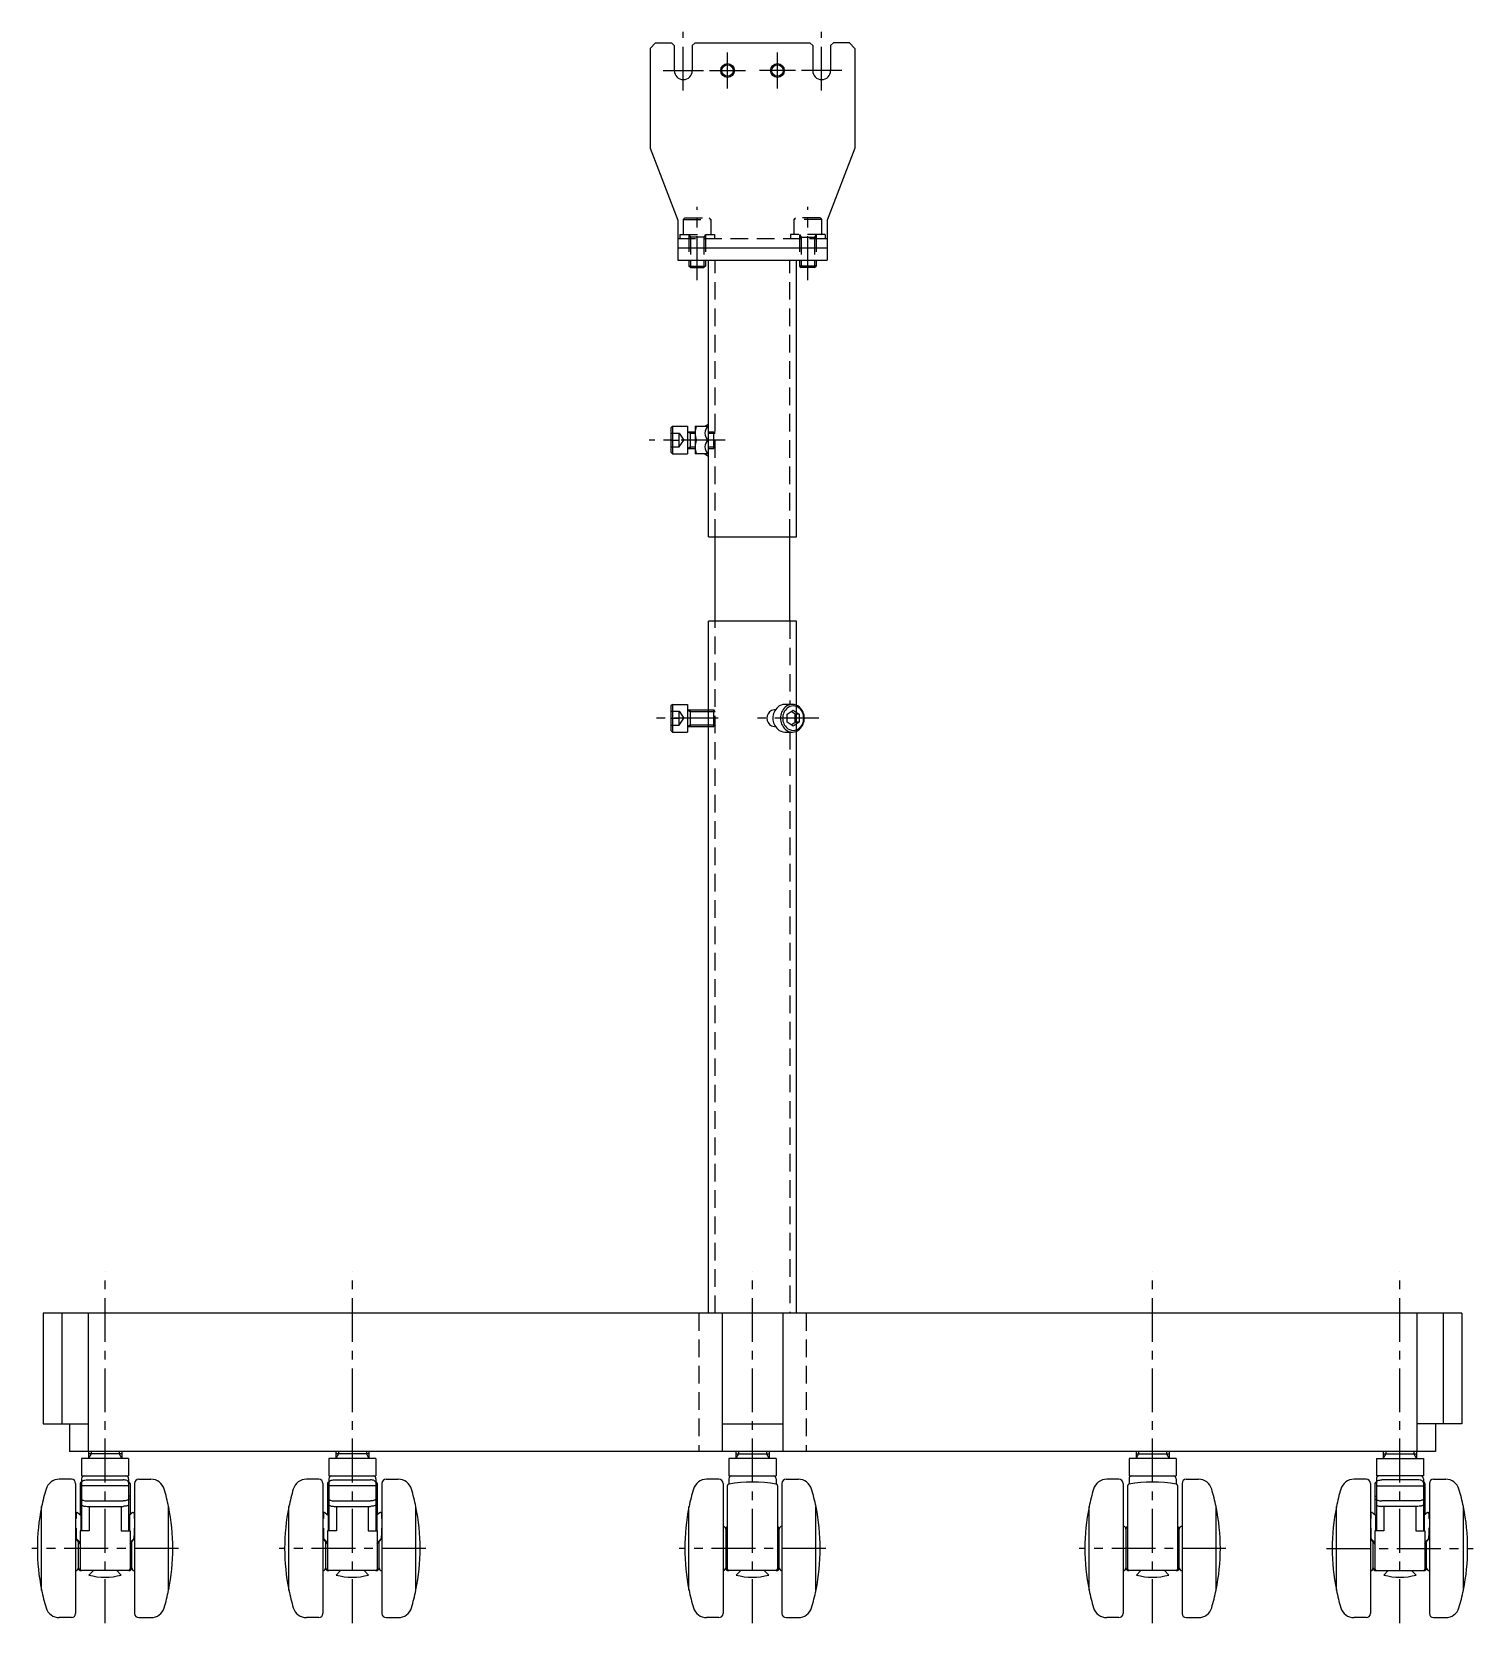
# Model space of a CAD drawing. Extents: x 0 to 1209, y -8 to 1199.
# Drawn here: x 688 to 1209, y 42 to 617 of the extents above; entities that cross this region are included whole.
import ezdxf

# ---------------------------------------------------------------- set-up
doc = ezdxf.new("R2010")
doc.units = 0
doc.header["$LTSCALE"] = 0.5
doc.linetypes.add('CENTER', pattern=[50.8, 31.75, -6.35, 6.35, -6.35])
doc.linetypes.add('DASHED', pattern=[19.05, 12.7, -6.35])
doc.layers.get('0').update_dxf_attribs({"linetype": 'CONTINUOUS'})
doc.layers.add('CENTER', color=1, linetype='CENTER')

msp = doc.modelspace()

# ---------------------------------------------------------------- linework, layer by layer
at = {"color": 7, "linetype": 'CONTINUOUS'}
for p, q in [((911.4, 610.55), (913.4, 612.55)), ((911.4, 610.55), (911.4, 574.55)), ((913.4, 612.55), (919.15, 612.55)), ((920.15, 611.55), (919.15, 612.55)), ((920.15, 611.55), (920.15, 602.55)), ((926.65, 611.55), (927.65, 612.55)), ((926.65, 611.55), (926.65, 602.55)), ((927.65, 612.55), (969.15, 612.55)), ((970.15, 611.55), (969.15, 612.55)), ((970.15, 611.55), (970.15, 602.55)), ((976.65, 611.55), (977.65, 612.55)), ((976.65, 611.55), (976.65, 602.55)), ((983.4, 612.55), (977.65, 612.55)), ((985.4, 610.55), (983.4, 612.55)), ((985.4, 610.55), (985.4, 574.55)), ((911.4, 574.55), (921.4, 548.55)), ((985.4, 574.55), (975.4, 548.55)), ((921.4, 548.55), (921.4, 534.05)), ((975.4, 548.55), (975.4, 534.05)), ((921.4, 538.55), (975.4, 538.55)), ((921.4, 534.05), (975.4, 534.05)), ((925.4, 534.05), (925.4, 531.89)), ((925.95, 531.35), (925.4, 531.89)), ((925.4, 531.89), (931.4, 531.89)), ((925.95, 531.35), (930.86, 531.35)), ((931.4, 531.89), (930.86, 531.35)), ((931.4, 534.05), (931.4, 531.89)), ((932.5, 434.05), (932.5, 534.05)), ((964.3, 434.05), (964.3, 534.05)), ((965.4, 534.05), (965.4, 531.89)), ((971.4, 531.89), (965.4, 531.89)), ((965.4, 531.89), (965.95, 531.35)), ((970.86, 531.35), (965.95, 531.35)), ((970.86, 531.35), (971.4, 531.89)), ((971.4, 534.05), (971.4, 531.89)), ((919.55, 474.05), (918.95, 473.45)), ((918.95, 473.45), (918.95, 464.65)), ((919.55, 474.05), (919.55, 464.05)), ((919.55, 474.05), (924.95, 474.05)), ((924.95, 474.05), (924.95, 464.05)), ((924.95, 472.05), (927.7, 472.05)), ((925.89, 472.05), (925.89, 466.05)), ((927.7, 474.05), (927.7, 464.05)), ((927.7, 474.05), (932.5, 474.05)), ((931.16, 474.05), (932.5, 474.82)), ((924.95, 466.05), (927.7, 466.05)), ((932.5, 469.05), (928.15, 469.05)), ((919.55, 464.05), (918.95, 464.65)), ((919.55, 464.05), (924.95, 464.05)), ((932.5, 464.05), (927.7, 464.05)), ((931.16, 464.05), (932.5, 463.27)), ((932.5, 434.05), (964.3, 434.05)), ((934.95, 403.55), (934.95, 434.05)), ((961.85, 403.55), (961.85, 434.05)), ((964.3, 403.55), (932.5, 403.55)), ((932.5, 153.55), (932.5, 403.55)), ((964.3, 153.55), (964.3, 403.55)), ((919.55, 373.55), (918.95, 372.95)), ((918.95, 372.95), (918.95, 364.15)), ((919.55, 373.55), (919.55, 363.55)), ((919.55, 373.55), (924.95, 373.55)), ((924.95, 373.55), (924.95, 363.55)), ((924.95, 371.55), (932.5, 371.55)), ((925.89, 371.55), (925.89, 365.55)), ((956.68, 371.55), (956.33, 371.55)), ((962.81, 373.55), (960.11, 373.55)), ((960.94, 369.99), (963.11, 371.43)), ((960.94, 367.1), (960.94, 369.99)), ((963.77, 369.99), (962.36, 370.93)), ((963.11, 371.43), (965.27, 369.99)), ((965.27, 369.99), (963.77, 369.99)), ((963.77, 367.1), (963.77, 369.99)), ((965.27, 369.99), (965.27, 367.1)), ((919.55, 363.55), (918.95, 364.15)), ((919.55, 363.55), (924.95, 363.55)), ((924.95, 365.55), (932.5, 365.55)), ((956.33, 365.55), (956.68, 365.55)), ((960.11, 363.55), (962.81, 363.55)), ((963.11, 365.66), (960.94, 367.1)), ((962.36, 366.16), (963.77, 367.1)), ((965.27, 367.1), (963.11, 365.66)), ((965.27, 367.1), (963.77, 367.1)), ((692.02, 153.55), (692.02, 113.55)), ((1204.78, 153.55), (692.02, 153.55)), ((698.82, 153.55), (698.82, 113.55)), ((708.33, 153.55), (708.33, 103.55)), ((937.4, 153.55), (937.4, 103.55)), ((959.4, 153.55), (959.4, 103.55)), ((1188.48, 153.55), (1188.48, 103.55)), ((1197.99, 153.55), (1197.99, 113.55)), ((1204.78, 153.55), (1204.78, 113.55)), ((692.02, 113.55), (708.33, 113.55)), ((701.53, 113.55), (701.53, 103.55)), ((937.4, 113.55), (959.4, 113.55)), ((1204.78, 113.55), (1188.47, 113.55)), ((1195.27, 113.55), (1195.27, 103.55)), ((1195.27, 103.55), (701.53, 103.55)), ((708.44, 103.55), (708.44, 101.05)), ((720.44, 103.55), (720.44, 101.05)), ((797.81, 103.55), (797.81, 101.05)), ((809.81, 103.55), (809.81, 101.05)), ((942.4, 103.55), (942.4, 101.05)), ((954.4, 103.55), (954.4, 101.05)), ((1087, 103.55), (1087, 101.05)), ((1099, 103.55), (1099, 101.05)), ((1176.36, 103.55), (1176.36, 101.05)), ((1188.36, 103.55), (1188.36, 101.05)), ((722.94, 101.05), (705.94, 101.05)), ((705.94, 101.05), (705.94, 94.75)), ((720.44, 102.69), (708.44, 102.69)), ((722.94, 101.05), (722.94, 94.75)), ((812.31, 101.05), (795.31, 101.05)), ((795.31, 101.05), (795.31, 94.75)), ((809.81, 102.69), (797.81, 102.69)), ((812.31, 101.05), (812.31, 94.75)), ((956.9, 101.05), (939.9, 101.05)), ((939.9, 101.05), (939.9, 94.75)), ((942.4, 102.69), (954.4, 102.69)), ((956.9, 101.05), (956.9, 94.75)), ((1101.5, 101.05), (1084.5, 101.05)), ((1084.5, 101.05), (1084.5, 94.75)), ((1087, 102.69), (1099, 102.69)), ((1101.5, 101.05), (1101.5, 94.75)), ((1173.86, 101.05), (1190.86, 101.05)), ((1173.86, 101.05), (1173.86, 94.75)), ((1176.36, 102.69), (1188.36, 102.69)), ((1190.86, 101.05), (1190.86, 94.75)), ((702.29, 93.55), (697.88, 93.55)), ((703.79, 92.05), (703.79, 45.05)), ((705.44, 92.05), (705.44, 80.7)), ((705.94, 94.75), (722.94, 94.75)), ((705.94, 93.75), (705.94, 92.55)), ((705.99, 92.55), (705.94, 92.55)), ((705.94, 92.32), (705.94, 74.97)), ((707.94, 93.35), (720.94, 93.35)), ((722.9, 92.55), (722.94, 92.55)), ((722.94, 93.75), (722.94, 92.55)), ((722.94, 92.32), (722.94, 74.97)), ((723.44, 92.05), (723.44, 80.7)), ((725.09, 92.05), (725.09, 45.05)), ((726.59, 93.55), (731.01, 93.55)), ((791.66, 93.55), (787.24, 93.55)), ((793.16, 92.05), (793.16, 45.05)), ((794.81, 92.05), (794.81, 80.7)), ((795.31, 94.75), (812.31, 94.75)), ((795.31, 93.75), (795.31, 92.55)), ((795.36, 92.55), (795.31, 92.55)), ((795.31, 92.32), (795.31, 74.97)), ((797.31, 93.35), (810.31, 93.35)), ((812.26, 92.55), (812.31, 92.55)), ((812.31, 93.75), (812.31, 92.55)), ((812.31, 92.32), (812.31, 74.97)), ((812.81, 92.05), (812.81, 80.7)), ((814.46, 92.05), (814.46, 45.05)), ((815.96, 93.55), (820.38, 93.55)), ((936.25, 93.55), (931.84, 93.55)), ((937.75, 92.05), (937.75, 45.05)), ((939.9, 94.75), (956.9, 94.75)), ((939.9, 93.75), (939.9, 91.82)), ((956.9, 93.75), (956.9, 91.82)), ((959.05, 92.05), (959.05, 45.05)), ((960.55, 93.55), (964.97, 93.55)), ((1080.85, 93.55), (1076.43, 93.55)), ((1082.35, 92.05), (1082.35, 45.05)), ((1084.5, 94.75), (1101.5, 94.75)), ((1084.5, 93.75), (1084.5, 91.82)), ((1101.5, 93.75), (1101.5, 91.82)), ((1103.65, 92.05), (1103.65, 45.05)), ((1105.15, 93.55), (1109.57, 93.55)), ((1170.21, 93.55), (1165.8, 93.55)), ((1171.71, 92.05), (1171.71, 45.05)), ((1173.36, 92.05), (1173.36, 80.7)), ((1190.86, 94.75), (1173.86, 94.75)), ((1173.86, 93.75), (1173.86, 92.55)), ((1173.91, 92.55), (1173.86, 92.55)), ((1173.86, 92.32), (1173.86, 74.97)), ((1188.86, 93.35), (1175.86, 93.35)), ((1190.82, 92.55), (1190.86, 92.55)), ((1190.86, 93.75), (1190.86, 92.55)), ((1190.86, 92.32), (1190.86, 74.97)), ((1191.36, 92.05), (1191.36, 80.7)), ((1193.01, 92.05), (1193.01, 45.05)), ((1194.51, 93.55), (1198.93, 93.55)), ((705.44, 87.47), (705.94, 87.47)), ((705.44, 86.38), (705.94, 86.38)), ((722.94, 91.23), (705.94, 91.23)), ((723.44, 87.47), (722.94, 87.47)), ((723.44, 86.38), (722.94, 86.38)), ((794.81, 87.47), (795.31, 87.47)), ((794.81, 86.38), (795.31, 86.38)), ((812.31, 91.23), (795.31, 91.23)), ((812.81, 87.47), (812.31, 87.47)), ((812.81, 86.38), (812.31, 86.38)), ((939.4, 61.05), (939.4, 91.31)), ((957.4, 91.31), (957.4, 61.05)), ((1084, 61.05), (1084, 91.31)), ((1102, 91.31), (1102, 61.05)), ((1173.36, 87.47), (1173.86, 87.47)), ((1173.36, 86.38), (1173.86, 86.38)), ((1173.86, 91.23), (1190.86, 91.23)), ((1191.36, 87.47), (1190.86, 87.47)), ((1191.36, 86.38), (1190.86, 86.38)), ((691.49, 83.55), (691.47, 83.55)), ((691.49, 53.45), (691.49, 83.65)), ((703.94, 81.14), (703.94, 79.38)), ((703.94, 81.14), (703.94, 79.38)), ((704.61, 81.44), (705.64, 80.53)), ((705.64, 80.53), (705.64, 74.97)), ((705.94, 80.53), (705.64, 80.53)), ((707.91, 85.75), (720.97, 85.75)), ((707.91, 83.76), (720.97, 83.76)), ((708.69, 83.76), (708.69, 74.97)), ((720.19, 83.76), (720.19, 74.97)), ((722.94, 80.53), (723.24, 80.53)), ((724.28, 81.44), (723.24, 80.53)), ((723.24, 80.53), (723.24, 74.97)), ((724.94, 81.14), (724.94, 79.38)), ((724.94, 81.14), (724.94, 79.38)), ((737.39, 53.45), (737.39, 83.65)), ((737.39, 83.55), (737.41, 83.55)), ((780.86, 83.55), (780.84, 83.55)), ((780.86, 53.45), (780.86, 83.65)), ((793.31, 81.14), (793.31, 79.38)), ((793.31, 81.14), (793.31, 79.38)), ((793.97, 81.44), (795.01, 80.53)), ((795.01, 80.53), (795.01, 74.97)), ((795.31, 80.53), (795.01, 80.53)), ((797.28, 85.75), (810.34, 85.75)), ((797.28, 83.76), (810.34, 83.76)), ((798.06, 83.76), (798.06, 74.97)), ((809.56, 83.76), (809.56, 74.97)), ((812.31, 80.53), (812.61, 80.53)), ((813.64, 81.44), (812.61, 80.53)), ((812.61, 80.53), (812.61, 74.97)), ((814.31, 81.14), (814.31, 79.38)), ((814.31, 81.14), (814.31, 79.38)), ((826.76, 53.45), (826.76, 83.65)), ((826.76, 83.55), (826.78, 83.55)), ((925.45, 83.55), (925.43, 83.55)), ((925.45, 53.45), (925.45, 83.65)), ((971.35, 53.45), (971.35, 83.65)), ((971.35, 83.55), (971.37, 83.55)), ((1070.05, 83.55), (1070.03, 83.55)), ((1070.05, 53.45), (1070.05, 83.65)), ((1115.95, 53.45), (1115.95, 83.65)), ((1115.95, 83.55), (1115.97, 83.55)), ((1159.41, 83.55), (1159.39, 83.55)), ((1159.41, 53.45), (1159.41, 83.65)), ((1171.86, 81.14), (1171.86, 79.38)), ((1171.86, 81.14), (1171.86, 79.38)), ((1172.53, 81.44), (1173.56, 80.53)), ((1173.56, 80.53), (1173.56, 74.97)), ((1173.86, 80.53), (1173.56, 80.53)), ((1188.89, 85.75), (1175.83, 85.75)), ((1188.89, 83.76), (1175.83, 83.76)), ((1176.61, 83.76), (1176.61, 74.97)), ((1188.11, 83.76), (1188.11, 74.97)), ((1190.86, 80.53), (1191.16, 80.53)), ((1192.2, 81.44), (1191.16, 80.53)), ((1191.16, 80.53), (1191.16, 74.97)), ((1192.86, 81.14), (1192.86, 79.38)), ((1192.86, 81.14), (1192.86, 79.38)), ((1205.31, 53.45), (1205.31, 83.65)), ((1205.31, 83.55), (1205.33, 83.55)), ((703.94, 79.38), (703.79, 79.38)), ((703.79, 75.91), (703.94, 75.91)), ((703.94, 75.31), (703.79, 75.31)), ((703.94, 75.91), (703.94, 72.74)), ((705.44, 74.97), (705.44, 61.05)), ((708.69, 74.97), (705.44, 74.97)), ((720.19, 74.97), (723.44, 74.97)), ((723.44, 74.97), (723.44, 61.05)), ((724.94, 79.38), (725.09, 79.38)), ((724.94, 75.91), (724.94, 72.74)), ((725.09, 75.91), (724.94, 75.91)), ((724.94, 75.31), (725.09, 75.31)), ((793.31, 79.38), (793.16, 79.38)), ((793.16, 75.91), (793.31, 75.91)), ((793.31, 75.31), (793.16, 75.31)), ((793.31, 75.91), (793.31, 72.74)), ((794.81, 74.97), (794.81, 61.05)), ((798.06, 74.97), (794.81, 74.97)), ((809.56, 74.97), (812.81, 74.97)), ((812.81, 74.97), (812.81, 61.05)), ((814.31, 79.38), (814.46, 79.38)), ((814.31, 75.91), (814.31, 72.74)), ((814.46, 75.91), (814.31, 75.91)), ((814.31, 75.31), (814.46, 75.31)), ((938.75, 75.55), (938.75, 61.55)), ((958.05, 61.55), (958.05, 75.55)), ((1083.35, 75.55), (1083.35, 61.55)), ((1102.65, 61.55), (1102.65, 75.55)), ((1171.86, 79.38), (1171.71, 79.38)), ((1171.71, 75.91), (1171.86, 75.91)), ((1171.86, 75.31), (1171.71, 75.31)), ((1171.86, 75.91), (1171.86, 72.74)), ((1173.36, 74.97), (1173.36, 61.05)), ((1176.61, 74.97), (1173.36, 74.97)), ((1188.11, 74.97), (1191.36, 74.97)), ((1191.36, 74.97), (1191.36, 61.05)), ((1192.86, 79.38), (1193.01, 79.38)), ((1192.86, 75.91), (1192.86, 72.74)), ((1193.01, 75.91), (1192.86, 75.91)), ((1192.86, 75.31), (1193.01, 75.31)), ((703.94, 72.07), (703.94, 73.07)), ((705.44, 70.21), (703.94, 72.07)), ((704.45, 71.62), (705.44, 70.74)), ((704.79, 61.55), (704.79, 71.02)), ((723.44, 70.21), (724.94, 72.07)), ((724.44, 71.62), (723.44, 70.74)), ((724.09, 61.55), (724.09, 71.02)), ((724.94, 72.07), (724.94, 73.07)), ((793.31, 72.07), (793.31, 73.07)), ((794.81, 70.21), (793.31, 72.07)), ((793.82, 71.62), (794.81, 70.74)), ((794.16, 61.55), (794.16, 71.02)), ((812.81, 70.21), (814.31, 72.07)), ((813.8, 71.62), (812.81, 70.74)), ((813.46, 61.55), (813.46, 71.02)), ((814.31, 72.07), (814.31, 73.07)), ((1171.86, 72.07), (1171.86, 73.07)), ((1173.36, 70.21), (1171.86, 72.07)), ((1172.37, 71.62), (1173.36, 70.74)), ((1172.71, 61.55), (1172.71, 71.02)), ((1191.36, 70.21), (1192.86, 72.07)), ((1192.36, 71.62), (1191.36, 70.74)), ((1192.01, 61.55), (1192.01, 71.02)), ((1192.86, 72.07), (1192.86, 73.07)), ((723.09, 60.55), (705.79, 60.55)), ((710.19, 60.55), (708.59, 58.94)), ((720.3, 58.94), (718.69, 60.55)), ((812.46, 60.55), (795.16, 60.55)), ((799.56, 60.55), (797.95, 58.94)), ((809.66, 58.94), (808.06, 60.55)), ((957.05, 60.55), (939.75, 60.55)), ((944.15, 60.55), (942.55, 58.94)), ((954.26, 58.94), (952.65, 60.55)), ((1101.65, 60.55), (1084.35, 60.55)), ((1088.75, 60.55), (1087.14, 58.94)), ((1098.86, 58.94), (1097.25, 60.55)), ((1173.71, 60.55), (1191.01, 60.55)), ((1176.51, 58.94), (1178.11, 60.55)), ((1186.61, 60.55), (1188.22, 58.94)), ((925.45, 53.45), (925.45, 53.55)), ((925.45, 53.45), (925.45, 53.55)), ((971.35, 53.45), (971.35, 53.55)), ((1070.05, 53.45), (1070.05, 53.55)), ((1070.05, 53.45), (1070.05, 53.55)), ((1115.95, 53.45), (1115.95, 53.55)), ((702.29, 43.55), (697.88, 43.55)), ((726.59, 43.55), (731.01, 43.55)), ((791.66, 43.55), (787.24, 43.55)), ((815.96, 43.55), (820.38, 43.55)), ((936.25, 43.55), (931.84, 43.55)), ((960.55, 43.55), (964.97, 43.55)), ((1080.85, 43.55), (1076.43, 43.55)), ((1105.15, 43.55), (1109.57, 43.55)), ((1170.21, 43.55), (1165.8, 43.55)), ((1194.51, 43.55), (1198.93, 43.55))]:
    msp.add_line(p, q, dxfattribs=at)
at = {"color": 3, "linetype": 'DASHED'}
for p, q in [((924, 549.35), (923.4, 548.75)), ((923.4, 548.75), (923.4, 543.35)), ((923.4, 548.75), (933.4, 548.75)), ((924, 549.35), (932.8, 549.35)), ((932.8, 549.35), (933.4, 548.75)), ((933.4, 548.75), (933.4, 543.35)), ((964, 549.35), (963.4, 548.75)), ((963.4, 548.75), (963.4, 543.35)), ((973.4, 548.75), (963.4, 548.75)), ((972.8, 549.35), (964, 549.35)), ((972.8, 549.35), (973.4, 548.75)), ((973.4, 548.75), (973.4, 543.35)), ((975.4, 541.75), (921.4, 541.75)), ((922.15, 543.35), (934.65, 543.35)), ((922.15, 543.35), (922.15, 541.75)), ((925.4, 543.35), (925.4, 534.05)), ((925.4, 543.35), (925.95, 542.41)), ((931.4, 542.41), (925.4, 542.41)), ((925.95, 542.41), (925.95, 534.05)), ((931.4, 543.35), (930.86, 542.41)), ((930.86, 542.41), (930.86, 534.05)), ((931.4, 543.35), (931.4, 534.05)), ((934.65, 543.35), (934.65, 541.75)), ((974.65, 543.35), (962.15, 543.35)), ((962.15, 543.35), (962.15, 541.75)), ((965.4, 543.35), (965.4, 534.05)), ((965.4, 543.35), (965.95, 542.41)), ((965.4, 542.41), (971.4, 542.41)), ((965.95, 542.41), (965.95, 534.05)), ((971.4, 543.35), (970.86, 542.41)), ((970.86, 542.41), (970.86, 534.05)), ((971.4, 543.35), (971.4, 534.05)), ((974.65, 543.35), (974.65, 541.75)), ((934.95, 434.05), (934.95, 534.05)), ((961.85, 434.05), (961.85, 534.05)), ((918.95, 471.55), (921.95, 471.55)), ((921.95, 471.55), (923.62, 469.05)), ((921.95, 466.55), (921.95, 471.55)), ((932.5, 472.05), (934.41, 472.05)), ((932.5, 471.51), (934.95, 471.51)), ((934.41, 466.05), (934.41, 472.05)), ((934.95, 471.51), (934.41, 472.05)), ((918.95, 469.05), (921.95, 469.05)), ((918.95, 466.55), (921.95, 466.55)), ((921.95, 466.55), (923.62, 469.05)), ((932.5, 466.59), (934.95, 466.59)), ((932.5, 466.05), (934.41, 466.05)), ((934.95, 466.59), (934.41, 466.05)), ((934.95, 153.55), (934.95, 403.55)), ((961.85, 403.55), (961.85, 373.55)), ((918.95, 371.05), (921.95, 371.05)), ((918.95, 368.55), (921.95, 368.55)), ((921.95, 371.05), (923.62, 368.55)), ((921.95, 366.05), (921.95, 371.05)), ((921.95, 366.05), (923.62, 368.55)), ((932.5, 371.55), (934.41, 371.55)), ((932.5, 371.01), (934.95, 371.01)), ((934.41, 365.55), (934.41, 371.55)), ((934.95, 371.01), (934.41, 371.55)), ((918.95, 366.05), (921.95, 366.05)), ((932.5, 366.09), (934.95, 366.09)), ((932.5, 365.55), (934.41, 365.55)), ((934.95, 366.09), (934.41, 365.55)), ((961.85, 363.55), (961.85, 153.55)), ((929.05, 153.55), (929.05, 103.55)), ((967.75, 153.55), (967.75, 103.55))]:
    msp.add_line(p, q, dxfattribs=at)
at = {"color": 3, "linetype": 'CONTINUOUS'}
for p, q in [((925.95, 534.05), (925.95, 531.35)), ((930.86, 534.05), (930.86, 531.35)), ((965.95, 534.05), (965.95, 531.35)), ((970.86, 534.05), (970.86, 531.35)), ((924.95, 472.05), (925.89, 471.51)), ((925.89, 471.51), (927.7, 471.51)), ((924.95, 466.05), (925.89, 466.59)), ((925.89, 466.59), (927.7, 466.59)), ((924.95, 371.55), (925.89, 371.01)), ((925.89, 371.01), (932.5, 371.01)), ((924.95, 365.55), (925.89, 366.09)), ((925.89, 366.09), (932.5, 366.09)), ((709.39, 103.55), (709.39, 102.69)), ((719.5, 103.55), (719.5, 102.69)), ((798.76, 103.55), (798.76, 102.69)), ((808.86, 103.55), (808.86, 102.69)), ((943.35, 103.55), (943.35, 102.69)), ((953.46, 103.55), (953.46, 102.69)), ((1087.95, 103.55), (1087.95, 102.69)), ((1098.05, 103.55), (1098.05, 102.69)), ((1177.31, 103.55), (1177.31, 102.69)), ((1187.42, 103.55), (1187.42, 102.69)), ((709.39, 102.69), (708.44, 101.05)), ((719.5, 102.69), (720.44, 101.05)), ((798.76, 102.69), (797.81, 101.05)), ((808.86, 102.69), (809.81, 101.05)), ((943.35, 102.69), (942.4, 101.05)), ((953.46, 102.69), (954.4, 101.05)), ((1087.95, 102.69), (1087, 101.05)), ((1098.05, 102.69), (1099, 101.05)), ((1177.31, 102.69), (1176.36, 101.05)), ((1187.42, 102.69), (1188.36, 101.05))]:
    msp.add_line(p, q, dxfattribs=at)
at = {"color": 7, "linetype": 'CONTINUOUS'}
for points in [[(705.94, 92.32, -0.170626), (706.07, 92.67, -0.104905), (706.53, 93.05, -0.066591), (707.14, 93.27, -0.052734), (707.94, 93.35, -0.052734)], [(722.94, 92.32, 0.170626), (722.82, 92.67, 0.104905), (722.36, 93.05, 0.066591), (721.75, 93.27, 0.052734), (720.94, 93.35, 0.052734)], [(795.31, 92.32, -0.170626), (795.43, 92.67, -0.104905), (795.89, 93.05, -0.066591), (796.5, 93.27, -0.052734), (797.31, 93.35, -0.052734)], [(812.31, 92.32, 0.170626), (812.18, 92.67, 0.104905), (811.72, 93.05, 0.066591), (811.12, 93.27, 0.052734), (810.31, 93.35, 0.052734)], [(1173.86, 92.32, -0.170626), (1173.99, 92.67, -0.104905), (1174.45, 93.05, -0.066591), (1175.06, 93.27, -0.052734), (1175.86, 93.35, -0.052734)], [(1190.86, 92.32, 0.170626), (1190.74, 92.67, 0.104905), (1190.28, 93.05, 0.066591), (1189.67, 93.27, 0.052734), (1188.86, 93.35, 0.052734)], [(705.94, 86.4, 0.228357), (706.04, 86.2, 0.088729), (706.52, 85.94, 0.045761), (707.11, 85.8, 0.033978), (707.91, 85.75, 0.033978)], [(722.94, 86.4, -0.228357), (722.85, 86.2, -0.088729), (722.37, 85.94, -0.045761), (721.78, 85.8, -0.033978), (720.97, 85.75, -0.033978)], [(795.31, 86.4, 0.228357), (795.4, 86.2, 0.088729), (795.89, 85.94, 0.045761), (796.47, 85.8, 0.033978), (797.28, 85.75, 0.033978)], [(812.31, 86.4, -0.228357), (812.21, 86.2, -0.088729), (811.73, 85.94, -0.045761), (811.15, 85.8, -0.033978), (810.34, 85.75, -0.033978)], [(1173.86, 86.4, 0.228357), (1173.96, 86.2, 0.088729), (1174.44, 85.94, 0.045761), (1175.03, 85.8, 0.033978), (1175.83, 85.75, 0.033978)], [(1190.86, 86.4, -0.228357), (1190.77, 86.2, -0.088729), (1190.29, 85.94, -0.045761), (1189.7, 85.8, -0.033978), (1188.89, 85.75, -0.033978)], [(705.94, 84.41, 0.228357), (706.04, 84.21, 0.088729), (706.52, 83.95, 0.045761), (707.11, 83.81, 0.033978), (707.91, 83.76, 0.033978)], [(722.94, 84.41, -0.228357), (722.85, 84.21, -0.088729), (722.37, 83.95, -0.045761), (721.78, 83.81, -0.033978), (720.97, 83.76, -0.033978)], [(795.31, 84.41, 0.228357), (795.4, 84.21, 0.088729), (795.89, 83.95, 0.045761), (796.47, 83.81, 0.033978), (797.28, 83.76, 0.033978)], [(812.31, 84.41, -0.228357), (812.21, 84.21, -0.088729), (811.73, 83.95, -0.045761), (811.15, 83.81, -0.033978), (810.34, 83.76, -0.033978)], [(1173.86, 84.41, 0.228357), (1173.96, 84.21, 0.088729), (1174.44, 83.95, 0.045761), (1175.03, 83.81, 0.033978), (1175.83, 83.76, 0.033978)], [(1190.86, 84.41, -0.228357), (1190.77, 84.21, -0.088729), (1190.29, 83.95, -0.045761), (1189.7, 83.81, -0.033978), (1188.89, 83.76, -0.033978)]]:
    msp.add_lwpolyline(points, format="xyb", dxfattribs=at)
at = {"color": 3, "linetype": 'CONTINUOUS'}
for centre in [(939.4, 602.55), (957.4, 602.55)]:
    msp.add_circle(centre, 2.5, dxfattribs=at)
at = {"color": 7, "linetype": 'CONTINUOUS'}
for centre in [(939.4, 602.55), (957.4, 602.55)]:
    msp.add_circle(centre, 2.07, dxfattribs=at)
for centre, radius, start, end in [((923.4, 602.55), 3.25, 180, 0), ((973.4, 602.55), 3.25, 180, 0), ((934.92, 471.55), 7.22, 159.74384, 200.25616), ((934.17, 471.55), 3, 123.62573, 236.37427), ((934.92, 466.55), 7.22, 159.74384, 200.25616), ((934.17, 466.55), 3, 123.62573, 236.37427), ((956.71, 368.55), 3.12, 117.71194, 242.28806), ((956.33, 369.02), 2.53, 90, 115.05847), ((961.21, 368.55), 5.43, 132.53954, 227.46046), ((960.11, 369.74), 3.81, 90, 132.49644), ((963.91, 368.55), 5.43, 132.53954, 227.46046), ((964.08, 368.55), 4.78, 129.5549, 230.4451), ((962.81, 369.74), 3.81, 47.50356, 132.49644), ((963.11, 369.59), 3.36, 48.49406, 131.50594), ((962.14, 368.55), 4.78, 309.5549, 50.4451), ((961.71, 368.55), 5.43, 312.53954, 47.46046), ((956.33, 368.08), 2.53, 244.94153, 270), ((960.11, 367.35), 3.81, 227.50356, 270), ((962.81, 367.35), 3.81, 227.50356, 312.49644), ((963.11, 367.5), 3.36, 224.58597, 315.41403), ((697.88, 88.55), 5, 90, 163.39845), ((702.29, 92.05), 1.5, 0, 90), ((705.94, 92.05), 0.5, 90, 180), ((706.94, 93.75), 1, 90, 180), ((721.94, 93.75), 1, 0, 90), ((722.94, 92.05), 0.5, 0, 90), ((726.59, 92.05), 1.5, 90, 180), ((731.01, 88.55), 5, 16.60155, 90), ((787.24, 88.55), 5, 90, 163.39845), ((791.66, 92.05), 1.5, 0, 90), ((795.31, 92.05), 0.5, 90, 180), ((796.31, 93.75), 1, 90, 180), ((811.31, 93.75), 1, 0, 90), ((812.31, 92.05), 0.5, 0, 90), ((815.96, 92.05), 1.5, 90, 180), ((820.38, 88.55), 5, 16.60155, 90), ((931.84, 88.55), 5, 90, 163.39845), ((936.25, 92.05), 1.5, 0, 90), ((948.4, 42.55), 50, 80.11233, 99.88767), ((940.9, 93.75), 1, 90, 180), ((955.9, 93.75), 1, 0, 90), ((960.55, 92.05), 1.5, 90, 180), ((964.97, 88.55), 5, 16.60155, 90), ((1076.43, 88.55), 5, 90, 163.39845), ((1080.85, 92.05), 1.5, 0, 90), ((1093, 42.55), 50, 80.11233, 99.88767), ((1085.5, 93.75), 1, 90, 180), ((1100.5, 93.75), 1, 0, 90), ((1105.15, 92.05), 1.5, 90, 180), ((1109.57, 88.55), 5, 16.60155, 90), ((1165.8, 88.55), 5, 90, 163.39845), ((1170.21, 92.05), 1.5, 0, 90), ((1173.86, 92.05), 0.5, 90, 180), ((1174.86, 93.75), 1, 90, 180), ((1189.86, 93.75), 1, 0, 90), ((1190.86, 92.05), 0.5, 0, 90), ((1194.51, 92.05), 1.5, 90, 180), ((1198.93, 88.55), 5, 16.60155, 90), ((764.96, 68.55), 75, 163.39845, 168.38506), ((663.93, 68.55), 75, 11.61494, 16.60155), ((854.32, 68.55), 75, 163.39845, 168.38506), ((753.29, 68.55), 75, 11.61494, 16.60155), ((998.92, 68.55), 75, 163.39845, 168.38506), ((939.9, 91.31), 0.5, 99.88767, 180), ((956.9, 91.31), 0.5, 0, 80.11233), ((897.89, 68.55), 75, 11.61494, 16.60155), ((1143.51, 68.55), 75, 163.39845, 168.38506), ((1084.5, 91.31), 0.5, 99.88767, 180), ((1101.5, 91.31), 0.5, 0, 80.11233), ((1042.48, 68.55), 75, 11.61494, 16.60155), ((1232.88, 68.55), 75, 163.39845, 168.38506), ((1131.85, 68.55), 75, 11.61494, 16.60155), ((764.96, 68.55), 75, 168.46304, 191.53696), ((704.34, 81.14), 0.4, 48.57633, 180), ((724.54, 81.14), 0.4, 0, 131.42367), ((663.93, 68.55), 75, 348.46304, 11.53696), ((854.32, 68.55), 75, 168.46304, 191.53696), ((793.71, 81.14), 0.4, 48.57633, 180), ((813.91, 81.14), 0.4, 0, 131.42367), ((753.29, 68.55), 75, 348.46304, 11.53696), ((998.92, 68.55), 75, 168.46304, 191.53696), ((897.89, 68.55), 75, 348.46304, 11.53696), ((1143.51, 68.55), 75, 168.46304, 191.53696), ((1042.48, 68.55), 75, 348.46304, 11.53696), ((1232.88, 68.55), 75, 168.46304, 191.53696), ((1172.26, 81.14), 0.4, 48.57633, 180), ((1192.46, 81.14), 0.4, 0, 131.42367), ((1131.85, 68.55), 75, 348.46304, 11.53696), ((937.75, 75.55), 1, 0, 90), ((939.75, 75.55), 1, 110.48732, 180), ((957.05, 75.55), 1, 0, 69.51268), ((959.05, 75.55), 1, 90, 180), ((1082.35, 75.55), 1, 0, 90), ((1084.35, 75.55), 1, 110.48732, 180), ((1101.65, 75.55), 1, 0, 69.51268), ((1103.65, 75.55), 1, 90, 180), ((705.44, 72.74), 1.5, 180, 228.57633), ((723.44, 72.74), 1.5, 311.42367, 0), ((794.81, 72.74), 1.5, 180, 228.57633), ((812.81, 72.74), 1.5, 311.42367, 0), ((1173.36, 72.74), 1.5, 180, 228.57633), ((1191.36, 72.74), 1.5, 311.42367, 0), ((703.79, 61.55), 1, 270, 0), ((705.79, 61.55), 1, 180, 270), ((705.94, 61.05), 0.5, 180, 270), ((714.44, 80.15), 22, 254.56217, 285.43783), ((722.94, 61.05), 0.5, 270, 0), ((723.09, 61.55), 1, 270, 0), ((725.09, 61.55), 1, 180, 270), ((793.16, 61.55), 1, 270, 0), ((795.16, 61.55), 1, 180, 270), ((795.31, 61.05), 0.5, 180, 270), ((803.81, 80.15), 22, 254.56217, 285.43783), ((812.31, 61.05), 0.5, 270, 0), ((812.46, 61.55), 1, 270, 0), ((814.46, 61.55), 1, 180, 270), ((937.75, 61.55), 1, 270, 0), ((939.75, 61.55), 1, 180, 270), ((939.9, 61.05), 0.5, 180, 270), ((948.4, 80.15), 22, 254.56217, 285.43783), ((956.9, 61.05), 0.5, 270, 0), ((957.05, 61.55), 1, 270, 0), ((959.05, 61.55), 1, 180, 270), ((1082.35, 61.55), 1, 270, 0), ((1084.35, 61.55), 1, 180, 270), ((1084.5, 61.05), 0.5, 180, 270), ((1093, 80.15), 22, 254.56217, 285.43783), ((1101.5, 61.05), 0.5, 270, 0), ((1101.65, 61.55), 1, 270, 0), ((1103.65, 61.55), 1, 180, 270), ((1171.71, 61.55), 1, 270, 0), ((1173.71, 61.55), 1, 180, 270), ((1173.86, 61.05), 0.5, 180, 270), ((1182.36, 80.15), 22, 254.56217, 285.43783), ((1190.86, 61.05), 0.5, 270, 0), ((1191.01, 61.55), 1, 270, 0), ((1193.01, 61.55), 1, 180, 270), ((764.96, 68.55), 75, 191.61494, 196.60155), ((663.93, 68.55), 75, 343.39845, 348.38506), ((854.32, 68.55), 75, 191.61494, 196.60155), ((753.29, 68.55), 75, 343.39845, 348.38506), ((998.92, 68.55), 75, 191.61494, 196.60155), ((897.89, 68.55), 75, 343.39845, 348.38506), ((1143.51, 68.55), 75, 191.61494, 196.60155), ((1042.48, 68.55), 75, 343.39845, 348.38506), ((1232.88, 68.55), 75, 191.61494, 196.60155), ((1131.85, 68.55), 75, 343.39845, 348.38506), ((697.88, 48.55), 5, 196.60155, 270), ((731.01, 48.55), 5, 270, 343.39845), ((787.24, 48.55), 5, 196.60155, 270), ((820.38, 48.55), 5, 270, 343.39845), ((931.84, 48.55), 5, 196.60155, 270), ((964.97, 48.55), 5, 270, 343.39845), ((1076.43, 48.55), 5, 196.60155, 270), ((1109.57, 48.55), 5, 270, 343.39845), ((1165.8, 48.55), 5, 196.60155, 270), ((1198.93, 48.55), 5, 270, 343.39845), ((702.29, 45.05), 1.5, 270, 0), ((726.59, 45.05), 1.5, 180, 270), ((791.66, 45.05), 1.5, 270, 0), ((815.96, 45.05), 1.5, 180, 270), ((936.25, 45.05), 1.5, 270, 0), ((960.55, 45.05), 1.5, 180, 270), ((1080.85, 45.05), 1.5, 270, 0), ((1105.15, 45.05), 1.5, 180, 270), ((1170.21, 45.05), 1.5, 270, 0), ((1194.51, 45.05), 1.5, 180, 270)]:
    msp.add_arc(centre, radius, start, end, dxfattribs=at)
at = {"layer": 'CENTER', "color": 1, "linetype": 'CENTER'}
for p, q in [((923.4, 595.3), (923.4, 616.55)), ((973.4, 595.3), (973.4, 616.55)), ((939.4, 596.05), (939.4, 609.05)), ((957.4, 596.05), (957.4, 609.05)), ((916.15, 602.55), (930.65, 602.55)), ((932.9, 602.55), (945.9, 602.55)), ((963.9, 602.55), (950.9, 602.55)), ((980.65, 602.55), (966.15, 602.55)), ((928.4, 526.83), (928.4, 553.35)), ((968.4, 526.83), (968.4, 553.35)), ((938.5, 469.05), (911.04, 469.05)), ((935.95, 368.55), (913.49, 368.55)), ((972.33, 368.55), (950.24, 368.55)), ((714.44, 41.55), (714.44, 168.55)), ((803.81, 41.55), (803.81, 168.55)), ((948.4, 41.55), (948.4, 168.55)), ((1093, 41.55), (1093, 168.55)), ((1182.36, 41.55), (1182.36, 168.55)), ((740.93, 68.55), (687.96, 68.55)), ((830.29, 68.55), (777.32, 68.55)), ((974.89, 68.55), (921.92, 68.55)), ((1119.48, 68.55), (1066.51, 68.55)), ((1155.88, 68.55), (1208.85, 68.55))]:
    msp.add_line(p, q, dxfattribs=at)

doc.saveas('drawing.dxf')
